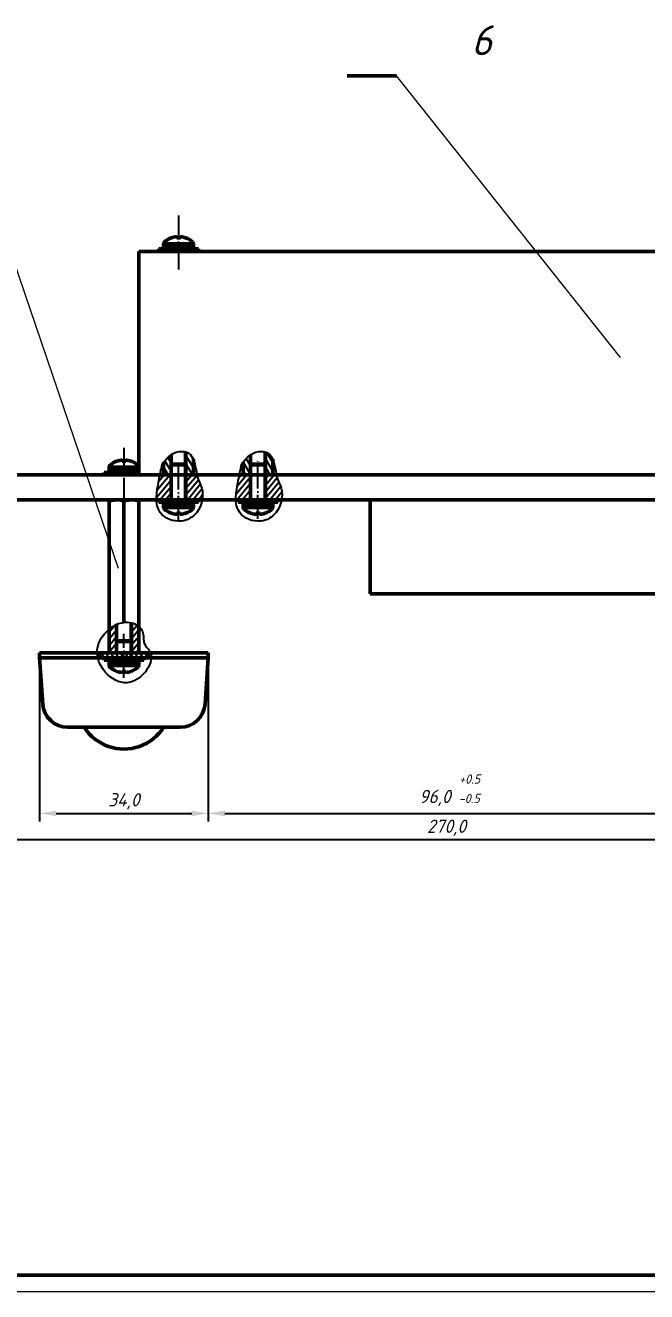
# Model space of a CAD drawing. Header units: inches. Extents: x -1846 to 3013, y 0 to 1997.
# Drawn here: x -1170.6 to -982.8, y 1.8 to 384.4 of the extents above; entities that cross this region are included whole.
import ezdxf

# ---------------------------------------------------------------- set-up
doc = ezdxf.new("R2010")
doc.units = ezdxf.units.IN
doc.linetypes.add('ACAD_ISO04W100', pattern=[30, 24, -3, 0, -3])
doc.layers.get('0').update_dxf_attribs({"color": 2, "lineweight": 0})
for name, color, linetype, lineweight in [('Basic', 7, 'Continuous', 50), ('Tam', 1, 'ACAD_ISO04W100', 25), ('Thin', 3, 'Continuous', 25)]:
    doc.layers.add(name, color=color, linetype=linetype, lineweight=lineweight)
doc.styles.add('Annotative', font='')
doc.styles.get("Standard").update_dxf_attribs({"font": '', "height": 4})
doc.styles.get('Annotative').set_extended_font_data('TCVN 7284', italic=True)
doc.styles.get('Standard').set_extended_font_data('TCVN 7284', italic=True)
doc.dimstyles.new('TCVN 7284', dxfattribs={"dimscale": 2, "dimtxt": 4, "dimasz": 2.5, "dimexe": 1.25, "dimexo": 0.625, "dimtad": 1, "dimtoh": 1, "dimdec": 0, "dimlfac": 0.66, "dimtxsty": 'Standard', "dimcen": 2.5, "dimclrd": 7, "dimclre": 7, "dimclrt": 7, "dimadec": 0, "dimazin": 0, "dimtfac": 1, "dimtdec": 0, "dimtofl": 0, "dimtmove": 0, "dimatfit": 3, "dimfxl": 1, "dimlwd": 25, "dimlwe": 25, "dimarcsym": 0})
pattern_1 = [(50, (1.6667, 5), (-0.9728764, 0.8163403), [])]
pattern_2 = [(120, (1.6667, 5), (-1.0998523, -0.635), [])]

# ---------------------------------------------------------------- blocks, each defined once
blk = doc.blocks.new('*D96')
at = {"layer": 'Defpoints', "color": 0, "ltscale": 0.3, "transparency": 16777216}
for p in [(-840.75, 241.06), (-1245.75, 203.56), (-1245.75, 138.27)]:
    blk.add_point(p, dxfattribs=at)
at = {"layer": 'Thin', "color": 7, "linetype": 'Continuous', "lineweight": 25, "ltscale": 0.3, "transparency": 16777216}
for p, q in [((-840.75, 239.81), (-840.75, 135.77)), ((-1245.75, 202.31), (-1245.75, 135.77)), ((-845.75, 138.27), (-1240.75, 138.27))]:
    blk.add_line(p, q, dxfattribs=at)
at = {"layer": 'Thin', "color": 7, "ltscale": 0.3, "transparency": 16777216}
for points in [[(-1240.75, 139.1), (-1240.75, 137.44), (-1245.75, 138.27)], [(-845.75, 139.1), (-845.75, 137.44), (-840.75, 138.27)]]:
    blk.add_solid(points, dxfattribs=at)
at = {"layer": 'Thin', "color": 7, "ltscale": 0.3, "transparency": 16777216, "insert": (-1043.25, 141.92), "char_height": 4, "attachment_point": 5}
blk.add_mtext('270,0', dxfattribs=at)
blk = doc.blocks.new('*D93')
at = {"layer": 'Defpoints', "color": 0, "ltscale": 0.3, "transparency": 16777216}
for p in [(-1166.25, 193.29), (-1115.25, 193.29), (-1115.25, 146.27)]:
    blk.add_point(p, dxfattribs=at)
at = {"layer": 'Thin', "color": 7, "linetype": 'Continuous', "lineweight": 25, "ltscale": 0.3, "transparency": 16777216}
for p, q in [((-1166.25, 192.04), (-1166.25, 143.77)), ((-1115.25, 192.04), (-1115.25, 143.77)), ((-1161.25, 146.27), (-1120.25, 146.27))]:
    blk.add_line(p, q, dxfattribs=at)
at = {"layer": 'Thin', "color": 7, "ltscale": 0.3, "transparency": 16777216}
for points in [[(-1161.25, 147.1), (-1161.25, 145.44), (-1166.25, 146.27)], [(-1120.25, 147.1), (-1120.25, 145.44), (-1115.25, 146.27)]]:
    blk.add_solid(points, dxfattribs=at)
at = {"layer": 'Thin', "color": 7, "ltscale": 0.3, "transparency": 16777216, "insert": (-1140.75, 149.92), "char_height": 4, "attachment_point": 5}
blk.add_mtext('34,0', dxfattribs=at)
blk = doc.blocks.new('*D94')
at = {"layer": 'Defpoints', "color": 0, "ltscale": 0.3, "transparency": 16777216}
for p in [(-969.46, 212.56), (-1115.25, 193.29), (-969.46, 146.27)]:
    blk.add_point(p, dxfattribs=at)
at = {"layer": 'Thin', "color": 7, "linetype": 'Continuous', "lineweight": 25, "ltscale": 0.3, "transparency": 16777216}
for p, q in [((-969.46, 211.31), (-969.46, 143.77)), ((-1115.25, 192.04), (-1115.25, 143.77)), ((-1110.25, 146.27), (-974.46, 146.27))]:
    blk.add_line(p, q, dxfattribs=at)
at = {"layer": 'Thin', "color": 7, "ltscale": 0.3, "transparency": 16777216}
for points in [[(-1110.25, 147.1), (-1110.25, 145.44), (-1115.25, 146.27)], [(-974.46, 147.1), (-974.46, 145.44), (-969.46, 146.27)]]:
    blk.add_solid(points, dxfattribs=at)
at = {"layer": 'Thin', "color": 7, "ltscale": 0.3, "transparency": 16777216, "insert": (-1042.35, 153.25), "char_height": 4, "attachment_point": 5}
blk.add_mtext('     {\\H0.7x;+0.5\\P}96,0 {\\H0.7x;-0.5}', dxfattribs=at)

msp = doc.modelspace()

# ---------------------------------------------------------------- hatches: boundary and pattern name
at = {"layer": 'Thin', "ltscale": 0.3}
h = msp.add_hatch(dxfattribs=at)
h.set_pattern_fill('ANSI31', color=256, scale=0.4, angle=75)
h.set_pattern_definition(pattern_2)
edge = h.paths.add_edge_path()
edge.add_spline(control_points=[(-1126.5, 254.65), (-1127.35, 254.04), (-1128.06, 253.22), (-1128.75, 252.36)], knot_values=[51.261888, 51.261888, 51.261888, 51.261888, 54.420323, 54.420323, 54.420323, 54.420323], degree=3, periodic=0)
edge.add_line((-1128.75, 252.36), (-1128.75, 248.56))
edge.add_line((-1128.75, 248.56), (-1126.5, 248.56))
edge.add_line((-1126.5, 248.56), (-1126.5, 254.65))
edge = h.paths.add_edge_path()
edge.add_spline(control_points=[(-1119.75, 253.25), (-1119.76, 253.29), (-1119.78, 253.33), (-1119.8, 253.38)], knot_values=[43.08885, 43.08885, 43.08885, 43.08885, 43.230797, 43.230797, 43.230797, 43.230797], degree=3, periodic=0)
edge.add_spline(control_points=[(-1119.8, 253.38), (-1119.85, 253.49), (-1119.9, 253.61), (-1119.96, 253.72)], knot_values=[43.230797, 43.230797, 43.230797, 43.230797, 43.621142, 43.621142, 43.621142, 43.621142], degree=3, periodic=0)
edge.add_spline(control_points=[(-1119.96, 253.72), (-1120, 253.81), (-1120.05, 253.9), (-1120.1, 253.98)], knot_values=[43.621142, 43.621142, 43.621142, 43.621142, 43.944085, 43.944085, 43.944085, 43.944085], degree=3, periodic=0)
edge.add_spline(control_points=[(-1120.1, 253.98), (-1120.15, 254.06), (-1120.2, 254.14), (-1120.25, 254.21)], knot_values=[43.944085, 43.944085, 43.944085, 43.944085, 44.238556, 44.238556, 44.238556, 44.238556], degree=3, periodic=0)
edge.add_spline(control_points=[(-1120.25, 254.21), (-1120.29, 254.27), (-1120.32, 254.32), (-1120.36, 254.37)], knot_values=[44.238556, 44.238556, 44.238556, 44.238556, 44.453025, 44.453025, 44.453025, 44.453025], degree=3, periodic=0)
edge.add_spline(control_points=[(-1120.36, 254.37), (-1120.4, 254.42), (-1120.43, 254.46), (-1120.47, 254.51)], knot_values=[44.453025, 44.453025, 44.453025, 44.453025, 44.650365, 44.650365, 44.650365, 44.650365], degree=3, periodic=0)
edge.add_spline(control_points=[(-1120.47, 254.51), (-1120.51, 254.56), (-1120.56, 254.61), (-1120.6, 254.65)], knot_values=[44.650365, 44.650365, 44.650365, 44.650365, 44.865447, 44.865447, 44.865447, 44.865447], degree=3, periodic=0)
edge.add_spline(control_points=[(-1120.6, 254.65), (-1120.64, 254.7), (-1120.68, 254.74), (-1120.73, 254.78)], knot_values=[44.865447, 44.865447, 44.865447, 44.865447, 45.062289, 45.062289, 45.062289, 45.062289], degree=3, periodic=0)
edge.add_spline(control_points=[(-1120.73, 254.78), (-1120.77, 254.82), (-1120.82, 254.86), (-1120.87, 254.9)], knot_values=[45.062289, 45.062289, 45.062289, 45.062289, 45.277881, 45.277881, 45.277881, 45.277881], degree=3, periodic=0)
edge.add_spline(control_points=[(-1120.87, 254.9), (-1120.91, 254.94), (-1120.96, 254.98), (-1121.01, 255.01)], knot_values=[45.277881, 45.277881, 45.277881, 45.277881, 45.4743, 45.4743, 45.4743, 45.4743], degree=3, periodic=0)
edge.add_spline(control_points=[(-1121.01, 255.01), (-1121.06, 255.05), (-1121.11, 255.09), (-1121.17, 255.12)], knot_values=[45.4743, 45.4743, 45.4743, 45.4743, 45.690323, 45.690323, 45.690323, 45.690323], degree=3, periodic=0)
edge.add_spline(control_points=[(-1121.17, 255.12), (-1121.22, 255.15), (-1121.27, 255.18), (-1121.32, 255.21)], knot_values=[45.690323, 45.690323, 45.690323, 45.690323, 45.886363, 45.886363, 45.886363, 45.886363], degree=3, periodic=0)
edge.add_spline(control_points=[(-1121.32, 255.21), (-1121.34, 255.22), (-1121.39, 255.25), (-1121.45, 255.28), (-1121.5, 255.3)], knot_values=[45.886363, 45.886363, 45.886363, 45.886363, 45.92988, 46.099942, 46.099942, 46.099942, 46.099942], degree=3, periodic=0)
edge.add_spline(control_points=[(-1121.5, 255.3), (-1121.56, 255.33), (-1121.62, 255.35), (-1121.67, 255.38)], knot_values=[46.099942, 46.099942, 46.099942, 46.099942, 46.298371, 46.298371, 46.298371, 46.298371], degree=3, periodic=0)
edge.add_spline(control_points=[(-1121.67, 255.38), (-1121.74, 255.4), (-1121.8, 255.42), (-1121.87, 255.45)], knot_values=[46.298371, 46.298371, 46.298371, 46.298371, 46.512031, 46.512031, 46.512031, 46.512031], degree=3, periodic=0)
edge.add_spline(control_points=[(-1121.87, 255.45), (-1121.91, 255.46), (-1121.95, 255.47), (-1122, 255.49)], knot_values=[46.512031, 46.512031, 46.512031, 46.512031, 46.650452, 46.650452, 46.650452, 46.650452], degree=3, periodic=0)
edge.add_line((-1122, 255.49), (-1122, 248.56))
edge.add_line((-1122, 248.56), (-1119.75, 248.56))
edge.add_line((-1119.75, 248.56), (-1119.75, 253.25))
h = msp.add_hatch(dxfattribs=at)
h.set_pattern_fill('ANSI31', color=256, scale=0.4, angle=75)
h.set_pattern_definition(pattern_2)
edge = h.paths.add_edge_path()
edge.add_spline(control_points=[(-1102.5, 254.65), (-1103.35, 254.04), (-1104.06, 253.22), (-1104.75, 252.36)], knot_values=[51.261888, 51.261888, 51.261888, 51.261888, 54.420323, 54.420323, 54.420323, 54.420323], degree=3, periodic=0)
edge.add_line((-1104.75, 252.36), (-1104.75, 248.56))
edge.add_line((-1104.75, 248.56), (-1102.5, 248.56))
edge.add_line((-1102.5, 248.56), (-1102.5, 254.65))
edge = h.paths.add_edge_path()
edge.add_spline(control_points=[(-1095.75, 253.25), (-1095.76, 253.29), (-1095.78, 253.33), (-1095.8, 253.38)], knot_values=[43.08885, 43.08885, 43.08885, 43.08885, 43.230797, 43.230797, 43.230797, 43.230797], degree=3, periodic=0)
edge.add_spline(control_points=[(-1095.8, 253.38), (-1095.85, 253.49), (-1095.9, 253.61), (-1095.96, 253.72)], knot_values=[43.230797, 43.230797, 43.230797, 43.230797, 43.621142, 43.621142, 43.621142, 43.621142], degree=3, periodic=0)
edge.add_spline(control_points=[(-1095.96, 253.72), (-1096, 253.81), (-1096.05, 253.9), (-1096.1, 253.98)], knot_values=[43.621142, 43.621142, 43.621142, 43.621142, 43.944085, 43.944085, 43.944085, 43.944085], degree=3, periodic=0)
edge.add_spline(control_points=[(-1096.1, 253.98), (-1096.15, 254.06), (-1096.2, 254.14), (-1096.25, 254.21)], knot_values=[43.944085, 43.944085, 43.944085, 43.944085, 44.238556, 44.238556, 44.238556, 44.238556], degree=3, periodic=0)
edge.add_spline(control_points=[(-1096.25, 254.21), (-1096.29, 254.27), (-1096.32, 254.32), (-1096.36, 254.37)], knot_values=[44.238556, 44.238556, 44.238556, 44.238556, 44.453025, 44.453025, 44.453025, 44.453025], degree=3, periodic=0)
edge.add_spline(control_points=[(-1096.36, 254.37), (-1096.4, 254.42), (-1096.43, 254.46), (-1096.47, 254.51)], knot_values=[44.453025, 44.453025, 44.453025, 44.453025, 44.650365, 44.650365, 44.650365, 44.650365], degree=3, periodic=0)
edge.add_spline(control_points=[(-1096.47, 254.51), (-1096.51, 254.56), (-1096.56, 254.61), (-1096.6, 254.65)], knot_values=[44.650365, 44.650365, 44.650365, 44.650365, 44.865447, 44.865447, 44.865447, 44.865447], degree=3, periodic=0)
edge.add_spline(control_points=[(-1096.6, 254.65), (-1096.64, 254.7), (-1096.68, 254.74), (-1096.73, 254.78)], knot_values=[44.865447, 44.865447, 44.865447, 44.865447, 45.062289, 45.062289, 45.062289, 45.062289], degree=3, periodic=0)
edge.add_spline(control_points=[(-1096.73, 254.78), (-1096.77, 254.82), (-1096.82, 254.86), (-1096.87, 254.9)], knot_values=[45.062289, 45.062289, 45.062289, 45.062289, 45.277881, 45.277881, 45.277881, 45.277881], degree=3, periodic=0)
edge.add_spline(control_points=[(-1096.87, 254.9), (-1096.91, 254.94), (-1096.96, 254.98), (-1097.01, 255.01)], knot_values=[45.277881, 45.277881, 45.277881, 45.277881, 45.4743, 45.4743, 45.4743, 45.4743], degree=3, periodic=0)
edge.add_spline(control_points=[(-1097.01, 255.01), (-1097.06, 255.05), (-1097.11, 255.09), (-1097.17, 255.12)], knot_values=[45.4743, 45.4743, 45.4743, 45.4743, 45.690323, 45.690323, 45.690323, 45.690323], degree=3, periodic=0)
edge.add_spline(control_points=[(-1097.17, 255.12), (-1097.22, 255.15), (-1097.27, 255.18), (-1097.32, 255.21)], knot_values=[45.690323, 45.690323, 45.690323, 45.690323, 45.886363, 45.886363, 45.886363, 45.886363], degree=3, periodic=0)
edge.add_spline(control_points=[(-1097.32, 255.21), (-1097.34, 255.22), (-1097.39, 255.25), (-1097.45, 255.28), (-1097.5, 255.3)], knot_values=[45.886363, 45.886363, 45.886363, 45.886363, 45.92988, 46.099942, 46.099942, 46.099942, 46.099942], degree=3, periodic=0)
edge.add_spline(control_points=[(-1097.5, 255.3), (-1097.56, 255.33), (-1097.62, 255.35), (-1097.67, 255.38)], knot_values=[46.099942, 46.099942, 46.099942, 46.099942, 46.298371, 46.298371, 46.298371, 46.298371], degree=3, periodic=0)
edge.add_spline(control_points=[(-1097.67, 255.38), (-1097.74, 255.4), (-1097.8, 255.42), (-1097.87, 255.45)], knot_values=[46.298371, 46.298371, 46.298371, 46.298371, 46.512031, 46.512031, 46.512031, 46.512031], degree=3, periodic=0)
edge.add_spline(control_points=[(-1097.87, 255.45), (-1097.91, 255.46), (-1097.95, 255.47), (-1098, 255.49)], knot_values=[46.512031, 46.512031, 46.512031, 46.512031, 46.650452, 46.650452, 46.650452, 46.650452], degree=3, periodic=0)
edge.add_line((-1098, 255.49), (-1098, 248.56))
edge.add_line((-1098, 248.56), (-1095.75, 248.56))
edge.add_line((-1095.75, 248.56), (-1095.75, 253.25))
h = msp.add_hatch(dxfattribs=at)
h.set_pattern_fill('ANSI31', color=256, scale=0.4, angle=5)
h.set_pattern_definition(pattern_1)
edge = h.paths.add_edge_path()
edge.add_line((-1126.5, 248.56), (-1129.85, 248.56))
edge.add_spline(control_points=[(-1129.85, 248.56), (-1129.96, 248), (-1130.45, 245.6), (-1130.99, 242.92), (-1130.94, 241.06)], knot_values=[3.376613, 3.376613, 3.376613, 3.376613, 5.100631, 10.519226, 10.519226, 10.519226, 10.519226], degree=3, periodic=0)
edge.add_line((-1130.94, 241.06), (-1126.5, 241.06))
edge.add_line((-1126.5, 241.06), (-1126.5, 248.56))
edge = h.paths.add_edge_path()
edge.add_spline(control_points=[(-1116.97, 242.89), (-1116.98, 243.05), (-1116.99, 243.21), (-1117.01, 243.37)], knot_values=[32.800414, 32.800414, 32.800414, 32.800414, 33.27529, 33.27529, 33.27529, 33.27529], degree=3, periodic=0)
edge.add_spline(control_points=[(-1117.01, 243.37), (-1117.03, 243.51), (-1117.05, 243.66), (-1117.07, 243.8)], knot_values=[33.27529, 33.27529, 33.27529, 33.27529, 33.706842, 33.706842, 33.706842, 33.706842], degree=3, periodic=0)
edge.add_spline(control_points=[(-1117.07, 243.8), (-1117.1, 243.95), (-1117.13, 244.11), (-1117.17, 244.26)], knot_values=[33.706842, 33.706842, 33.706842, 33.706842, 34.182025, 34.182025, 34.182025, 34.182025], degree=3, periodic=0)
edge.add_spline(control_points=[(-1117.17, 244.26), (-1117.19, 244.35), (-1117.24, 244.56), (-1117.31, 244.77), (-1117.35, 244.89)], knot_values=[34.182025, 34.182025, 34.182025, 34.182025, 34.456669, 34.841739, 34.841739, 34.841739, 34.841739], degree=3, periodic=0)
edge.add_spline(control_points=[(-1117.35, 244.89), (-1117.46, 245.21), (-1117.59, 245.52), (-1117.73, 245.83)], knot_values=[34.841739, 34.841739, 34.841739, 34.841739, 35.876286, 35.876286, 35.876286, 35.876286], degree=3, periodic=0)
edge.add_spline(control_points=[(-1117.73, 245.83), (-1117.89, 246.22), (-1118.06, 246.61), (-1118.21, 247.02)], knot_values=[35.876286, 35.876286, 35.876286, 35.876286, 37.143834, 37.143834, 37.143834, 37.143834], degree=3, periodic=0)
edge.add_spline(control_points=[(-1118.21, 247.02), (-1118.25, 247.11), (-1118.4, 247.53), (-1118.52, 247.97), (-1118.6, 248.33)], knot_values=[37.143834, 37.143834, 37.143834, 37.143834, 37.426077, 38.433115, 38.433115, 38.433115, 38.433115], degree=3, periodic=0)
edge.add_spline(control_points=[(-1118.6, 248.33), (-1118.62, 248.41), (-1118.64, 248.49), (-1118.66, 248.56)], knot_values=[38.433115, 38.433115, 38.433115, 38.433115, 38.649825, 38.649825, 38.649825, 38.649825], degree=3, periodic=0)
edge.add_line((-1118.66, 248.56), (-1122, 248.56))
edge.add_line((-1122, 248.56), (-1122, 241.06))
edge.add_line((-1122, 241.06), (-1117.08, 241.06))
edge.add_spline(control_points=[(-1117.08, 241.06), (-1117.05, 241.21), (-1117.03, 241.36), (-1117.02, 241.51)], knot_values=[31.033763, 31.033763, 31.033763, 31.033763, 31.462315, 31.462315, 31.462315, 31.462315], degree=3, periodic=0)
edge.add_spline(control_points=[(-1117.02, 241.51), (-1117, 241.66), (-1116.99, 241.8), (-1116.98, 241.95)], knot_values=[31.462315, 31.462315, 31.462315, 31.462315, 31.893632, 31.893632, 31.893632, 31.893632], degree=3, periodic=0)
edge.add_spline(control_points=[(-1116.98, 241.95), (-1116.97, 242.12), (-1116.96, 242.28), (-1116.96, 242.44)], knot_values=[31.893632, 31.893632, 31.893632, 31.893632, 32.368735, 32.368735, 32.368735, 32.368735], degree=3, periodic=0)
edge.add_spline(control_points=[(-1116.96, 242.44), (-1116.96, 242.59), (-1116.96, 242.74), (-1116.97, 242.89)], knot_values=[32.368735, 32.368735, 32.368735, 32.368735, 32.800414, 32.800414, 32.800414, 32.800414], degree=3, periodic=0)
h = msp.add_hatch(dxfattribs=at)
h.set_pattern_fill('ANSI31', color=256, scale=0.4, angle=5)
h.set_pattern_definition(pattern_1)
edge = h.paths.add_edge_path()
edge.add_line((-1102.5, 248.56), (-1105.85, 248.56))
edge.add_spline(control_points=[(-1105.85, 248.56), (-1105.96, 248), (-1106.45, 245.6), (-1106.99, 242.92), (-1106.94, 241.06)], knot_values=[3.376613, 3.376613, 3.376613, 3.376613, 5.100631, 10.519226, 10.519226, 10.519226, 10.519226], degree=3, periodic=0)
edge.add_line((-1106.94, 241.06), (-1102.5, 241.06))
edge.add_line((-1102.5, 241.06), (-1102.5, 248.56))
edge = h.paths.add_edge_path()
edge.add_spline(control_points=[(-1092.97, 242.89), (-1092.98, 243.05), (-1092.99, 243.21), (-1093.01, 243.37)], knot_values=[32.800414, 32.800414, 32.800414, 32.800414, 33.27529, 33.27529, 33.27529, 33.27529], degree=3, periodic=0)
edge.add_spline(control_points=[(-1093.01, 243.37), (-1093.03, 243.51), (-1093.05, 243.66), (-1093.07, 243.8)], knot_values=[33.27529, 33.27529, 33.27529, 33.27529, 33.706842, 33.706842, 33.706842, 33.706842], degree=3, periodic=0)
edge.add_spline(control_points=[(-1093.07, 243.8), (-1093.1, 243.95), (-1093.13, 244.11), (-1093.17, 244.26)], knot_values=[33.706842, 33.706842, 33.706842, 33.706842, 34.182025, 34.182025, 34.182025, 34.182025], degree=3, periodic=0)
edge.add_spline(control_points=[(-1093.17, 244.26), (-1093.19, 244.35), (-1093.24, 244.56), (-1093.31, 244.77), (-1093.35, 244.89)], knot_values=[34.182025, 34.182025, 34.182025, 34.182025, 34.456669, 34.841739, 34.841739, 34.841739, 34.841739], degree=3, periodic=0)
edge.add_spline(control_points=[(-1093.35, 244.89), (-1093.46, 245.21), (-1093.59, 245.52), (-1093.73, 245.83)], knot_values=[34.841739, 34.841739, 34.841739, 34.841739, 35.876286, 35.876286, 35.876286, 35.876286], degree=3, periodic=0)
edge.add_spline(control_points=[(-1093.73, 245.83), (-1093.89, 246.22), (-1094.06, 246.61), (-1094.21, 247.02)], knot_values=[35.876286, 35.876286, 35.876286, 35.876286, 37.143834, 37.143834, 37.143834, 37.143834], degree=3, periodic=0)
edge.add_spline(control_points=[(-1094.21, 247.02), (-1094.25, 247.11), (-1094.4, 247.53), (-1094.52, 247.97), (-1094.6, 248.33)], knot_values=[37.143834, 37.143834, 37.143834, 37.143834, 37.426077, 38.433115, 38.433115, 38.433115, 38.433115], degree=3, periodic=0)
edge.add_spline(control_points=[(-1094.6, 248.33), (-1094.62, 248.41), (-1094.64, 248.49), (-1094.66, 248.56)], knot_values=[38.433115, 38.433115, 38.433115, 38.433115, 38.649825, 38.649825, 38.649825, 38.649825], degree=3, periodic=0)
edge.add_line((-1094.66, 248.56), (-1098, 248.56))
edge.add_line((-1098, 248.56), (-1098, 241.06))
edge.add_line((-1098, 241.06), (-1093.08, 241.06))
edge.add_spline(control_points=[(-1093.08, 241.06), (-1093.05, 241.21), (-1093.03, 241.36), (-1093.02, 241.51)], knot_values=[31.033763, 31.033763, 31.033763, 31.033763, 31.462315, 31.462315, 31.462315, 31.462315], degree=3, periodic=0)
edge.add_spline(control_points=[(-1093.02, 241.51), (-1093, 241.66), (-1092.99, 241.8), (-1092.98, 241.95)], knot_values=[31.462315, 31.462315, 31.462315, 31.462315, 31.893632, 31.893632, 31.893632, 31.893632], degree=3, periodic=0)
edge.add_spline(control_points=[(-1092.98, 241.95), (-1092.97, 242.12), (-1092.96, 242.28), (-1092.96, 242.44)], knot_values=[31.893632, 31.893632, 31.893632, 31.893632, 32.368735, 32.368735, 32.368735, 32.368735], degree=3, periodic=0)
edge.add_spline(control_points=[(-1092.96, 242.44), (-1092.96, 242.59), (-1092.96, 242.74), (-1092.97, 242.89)], knot_values=[32.368735, 32.368735, 32.368735, 32.368735, 32.800414, 32.800414, 32.800414, 32.800414], degree=3, periodic=0)
h = msp.add_hatch(dxfattribs=at)
h.set_pattern_fill('ANSI31', color=256, scale=0.4, angle=5)
h.set_pattern_definition(pattern_1)
edge = h.paths.add_edge_path()
edge.add_spline(control_points=[(-1145.25, 195.19), (-1145.25, 195.15), (-1145.25, 194.91), (-1145.25, 194.84), (-1145.25, 194.79)], knot_values=[0, 0, 0, 0, 0.195092, 1, 1, 1, 1], degree=3, periodic=0)
edge.add_line((-1145.25, 194.79), (-1143, 194.79))
edge.add_line((-1143, 194.79), (-1143, 203.48))
edge.add_spline(control_points=[(-1143, 203.48), (-1143.76, 202.97), (-1144.53, 202.45), (-1145.25, 201.85)], knot_values=[0, 0, 0, 0, 2.784712, 2.784712, 2.784712, 2.784712], degree=3, periodic=0)
edge.add_line((-1145.25, 201.85), (-1145.25, 195.19))
edge = h.paths.add_edge_path(flags=17)
edge.add_spline(control_points=[(-1136.25, 202.76), (-1136.89, 203.3), (-1137.69, 203.7), (-1138.5, 203.89)], knot_values=[43.631797, 43.631797, 43.631797, 43.631797, 46.034733, 46.034733, 46.034733, 46.034733], degree=3, periodic=0)
edge.add_line((-1138.5, 203.89), (-1138.5, 194.79))
edge.add_line((-1138.5, 194.79), (-1136.25, 194.79))
edge.add_spline(control_points=[(-1136.25, 194.79), (-1136.25, 194.84), (-1136.25, 194.91), (-1136.25, 195.15), (-1136.25, 195.19)], knot_values=[0, 0, 0, 0, 0.804908, 1, 1, 1, 1], degree=3, periodic=0)
edge.add_line((-1136.25, 195.19), (-1136.25, 202.76))
at = {"layer": 'Thin'}
h = msp.add_hatch(dxfattribs=at)
h.set_pattern_fill('ANSI31', color=256, scale=0.4, angle=75)
h.set_pattern_definition(pattern_2)
h.paths.add_polyline_path([(-1140.75, 194.79), (-1148.09, 194.79), (-1148.09, 193.29), (-1140.75, 193.29)])
h.paths.add_polyline_path([(-1133.41, 194.79), (-1140.75, 194.79), (-1140.75, 193.29), (-1133.41, 193.29)])

# ---------------------------------------------------------------- linework, layer by layer
for p, q in [((-1142.43, 220.31), (-1193.13, 369.11)), ((-990.72, 284.01), (-1058.33, 369.11)), ((-1375.67, 1.76), (-186.67, 1.76))]:
    msp.add_line(p, q)
at = {"layer": 'Basic'}
for p, q in [((-1058.33, 369.11), (-1073.33, 369.11)), ((-1128.75, 318.4), (-1128.75, 317.49)), ((-1128.75, 318.4), (-1119.75, 318.4)), ((-1126.4, 320.19), (-1126.32, 320.19)), ((-1124.84, 320.44), (-1124.81, 320.19)), ((-1124.81, 320.19), (-1123.68, 320.19)), ((-1123.68, 320.19), (-1123.66, 320.44)), ((-1122.17, 320.19), (-1122.1, 320.19)), ((-1119.75, 317.49), (-1119.75, 318.4)), ((-1136.25, 316.06), (-846.75, 316.06)), ((-1136.25, 308.56), (-1136.25, 316.06)), ((-1130.25, 316.81), (-1130.25, 316.06)), ((-1130.25, 316.81), (-1118.25, 316.81)), ((-1128.75, 317.49), (-1119.75, 317.49)), ((-1118.25, 316.06), (-1118.25, 316.81)), ((-1136.25, 248.56), (-1136.25, 308.56)), ((-1142.9, 252.69), (-1142.82, 252.69)), ((-1141.34, 252.94), (-1141.31, 252.69)), ((-1141.31, 252.69), (-1140.18, 252.69)), ((-1140.18, 252.69), (-1140.16, 252.94)), ((-1138.67, 252.69), (-1138.6, 252.69)), ((-1126.5, 241.06), (-1126.5, 254.65)), ((-1122, 255.49), (-1122, 241.06)), ((-1119.75, 248.56), (-1119.75, 253.25)), ((-1102.5, 241.06), (-1102.5, 254.65)), ((-1098, 255.49), (-1098, 241.06)), ((-1095.75, 248.56), (-1095.75, 253.25)), ((-1146.75, 249.31), (-1146.75, 248.56)), ((-1146.75, 249.31), (-1136.25, 249.31)), ((-1145.25, 250.9), (-1145.25, 249.99)), ((-1145.25, 250.9), (-1136.25, 250.9)), ((-1145.25, 249.99), (-1136.25, 249.99)), ((-1128.75, 248.56), (-1128.75, 252.36)), ((-1126.5, 251.56), (-1126.2, 251.76)), ((-1126.5, 251.56), (-1122, 251.56)), ((-1122.3, 251.76), (-1126.2, 251.76)), ((-1122, 251.56), (-1122.3, 251.76)), ((-1104.75, 248.56), (-1104.75, 252.36)), ((-1102.5, 251.56), (-1102.2, 251.76)), ((-1102.5, 251.56), (-1098, 251.56)), ((-1098.3, 251.76), (-1102.2, 251.76)), ((-1098, 251.56), (-1098.3, 251.76)), ((-1213.23, 248.56), (-1145.2, 248.56)), ((-1145.2, 248.56), (-1136.25, 248.56)), ((-1136.25, 248.56), (-956.61, 248.56)), ((-956.61, 248.56), (-1132.72, 248.56)), ((-1124.25, 248.56), (-1116.75, 248.56)), ((-1213.23, 241.06), (-1145.2, 241.06)), ((-1145.25, 240.66), (-1143, 241.06)), ((-1132.72, 241.06), (-1145.2, 241.06)), ((-1140.75, 240.66), (-1138.5, 241.06)), ((-962.25, 241.06), (-1132.72, 241.06)), ((-1116.91, 241.06), (-1131.59, 241.06)), ((-1130.25, 241.06), (-1130.25, 240.31)), ((-1116.75, 241.06), (-1124.25, 241.06)), ((-1118.25, 240.31), (-1118.25, 241.06)), ((-1092.91, 241.06), (-1107.59, 241.06)), ((-1106.25, 241.06), (-1106.25, 240.31)), ((-1092.75, 241.06), (-1100.25, 241.06)), ((-1094.25, 240.31), (-1094.25, 241.06)), ((-1066.29, 241.06), (-1066.29, 212.56)), ((-1145.25, 195.19), (-1145.25, 240.66)), ((-1140.75, 203.93), (-1140.75, 240.66)), ((-1136.25, 195.19), (-1136.25, 240.66)), ((-1118.25, 240.31), (-1130.25, 240.31)), ((-1128.75, 239.64), (-1128.75, 238.73)), ((-1119.75, 239.64), (-1128.75, 239.64)), ((-1119.75, 238.73), (-1128.75, 238.73)), ((-1119.75, 238.73), (-1119.75, 239.64)), ((-1094.25, 240.31), (-1106.25, 240.31)), ((-1104.75, 239.64), (-1104.75, 238.73)), ((-1095.75, 239.64), (-1104.75, 239.64)), ((-1095.75, 238.73), (-1104.75, 238.73)), ((-1095.75, 238.73), (-1095.75, 239.64)), ((-1126.32, 236.94), (-1126.4, 236.94)), ((-1124.81, 236.94), (-1124.84, 236.69)), ((-1123.68, 236.94), (-1124.81, 236.94)), ((-1123.66, 236.69), (-1123.68, 236.94)), ((-1122.1, 236.94), (-1122.17, 236.94)), ((-1102.32, 236.94), (-1102.4, 236.94)), ((-1100.81, 236.94), (-1100.84, 236.69)), ((-1099.68, 236.94), (-1100.81, 236.94)), ((-1099.66, 236.69), (-1099.68, 236.94)), ((-1098.1, 236.94), (-1098.17, 236.94)), ((-1066.29, 212.56), (-969.46, 212.56)), ((-1143, 194.79), (-1143, 203.48)), ((-1138.5, 203.89), (-1138.5, 194.79)), ((-1143, 198.22), (-1142.7, 198.42)), ((-1143, 198.22), (-1138.5, 198.22)), ((-1138.8, 198.42), (-1142.7, 198.42)), ((-1138.5, 198.22), (-1138.8, 198.42)), ((-1166.25, 194.79), (-1166.25, 193.29)), ((-1166.25, 194.79), (-1161.54, 194.79)), ((-1166.25, 193.29), (-1165.27, 179.27)), ((-1166.25, 193.29), (-1161.54, 193.29)), ((-1148.09, 194.79), (-1161.54, 194.79)), ((-1148.09, 193.29), (-1161.54, 193.29)), ((-1148.09, 193.29), (-1148.09, 194.79)), ((-1133.41, 194.79), (-1148.09, 194.79)), ((-1133.41, 193.29), (-1148.09, 193.29)), ((-1146.75, 193.29), (-1146.75, 192.54)), ((-1134.75, 192.54), (-1146.75, 192.54)), ((-1145.25, 191.86), (-1145.25, 190.95)), ((-1136.25, 191.86), (-1145.25, 191.86)), ((-1138.62, 194.81), (-1138.5, 194.79)), ((-1136.25, 190.95), (-1136.25, 191.86)), ((-1134.75, 192.54), (-1134.75, 193.29)), ((-1133.41, 193.29), (-1133.41, 194.79)), ((-1133.41, 194.79), (-1119.96, 194.79)), ((-1133.41, 193.29), (-1119.96, 193.29)), ((-1119.96, 194.79), (-1115.25, 194.79)), ((-1119.96, 193.29), (-1115.25, 193.29)), ((-1116.23, 179.27), (-1115.25, 193.29)), ((-1115.25, 193.29), (-1115.25, 194.79)), ((-1136.25, 190.95), (-1145.25, 190.95)), ((-1142.82, 189.17), (-1142.9, 189.17)), ((-1141.31, 189.17), (-1141.34, 188.92)), ((-1140.18, 189.17), (-1141.31, 189.17)), ((-1140.16, 188.92), (-1140.18, 189.17)), ((-1138.6, 189.17), (-1138.67, 189.17)), ((-1123.71, 172.29), (-1157.78, 172.29)), ((-191.67, 6.76), (-1350.67, 6.76))]:
    msp.add_line(p, q, dxfattribs=at)
for centre, radius, start, end in [((-1128.07, 318.4), 0.675, 132.4927, 180), ((-1124.25, 314.23), 6.34, 109.825, 132.4927), ((-1124.25, 314.18), 6.36, 100.1662, 109.027), ((-1124.62, 315.11), 5.37, 93.964, 97.9842), ((-1125.17, 319.42), 1.07, 71.7311, 80.5485), ((-1123.32, 319.42), 1.07, 99.4515, 108.2689), ((-1123.87, 315.11), 5.37, 82.0158, 86.036), ((-1124.25, 314.18), 6.36, 70.973, 79.8338), ((-1124.25, 314.23), 6.34, 47.5073, 70.175), ((-1120.42, 318.4), 0.675, 0, 47.5073), ((-1128.07, 317.49), 0.675, 180, 270), ((-1120.42, 317.49), 0.675, 270, 0), ((-1140.75, 246.73), 6.34, 109.825, 132.4927), ((-1140.75, 246.68), 6.36, 100.1662, 109.027), ((-1141.12, 247.61), 5.37, 93.964, 97.9842), ((-1141.67, 251.92), 1.07, 71.7311, 80.5485), ((-1139.82, 251.92), 1.07, 99.4515, 108.2689), ((-1140.37, 247.61), 5.37, 82.0158, 86.036), ((-1140.75, 246.68), 6.36, 70.973, 79.8338), ((-1140.75, 246.73), 6.34, 47.5073, 70.175), ((-1144.57, 250.9), 0.675, 132.4927, 180), ((-1144.57, 249.99), 0.675, 180, 270), ((-1136.92, 249.99), 0.675, 270, 0), ((-1136.92, 250.9), 0.675, 0, 47.5073), ((-1128.07, 239.64), 0.675, 90, 180), ((-1128.07, 238.73), 0.675, 180, 227.5073), ((-1124.25, 242.9), 6.34, 227.5073, 250.175), ((-1124.25, 242.9), 6.34, 289.825, 312.4927), ((-1120.42, 239.64), 0.675, 0, 90), ((-1120.42, 238.73), 0.675, 312.4927, 0), ((-1104.07, 239.64), 0.675, 90, 180), ((-1104.07, 238.73), 0.675, 180, 227.5073), ((-1100.25, 242.9), 6.34, 227.5073, 250.175), ((-1100.25, 242.9), 6.34, 289.825, 312.4927), ((-1096.42, 239.64), 0.675, 0, 90), ((-1096.42, 238.73), 0.675, 312.4927, 0), ((-1124.25, 242.95), 6.36, 250.973, 259.8338), ((-1124.62, 242.01), 5.37, 262.0158, 266.036), ((-1125.17, 237.7), 1.07, 279.4515, 288.2689), ((-1123.32, 237.7), 1.07, 251.7311, 260.5485), ((-1123.87, 242.01), 5.37, 273.964, 277.9842), ((-1124.25, 242.95), 6.36, 280.1662, 289.027), ((-1100.25, 242.95), 6.36, 250.973, 259.8338), ((-1100.62, 242.01), 5.37, 262.0158, 266.036), ((-1101.17, 237.7), 1.07, 279.4515, 288.2689), ((-1099.32, 237.7), 1.07, 251.7311, 260.5485), ((-1099.87, 242.01), 5.37, 273.964, 277.9842), ((-1100.25, 242.95), 6.36, 280.1662, 289.027), ((-1144.57, 191.86), 0.675, 90, 180), ((-1136.92, 191.86), 0.675, 0, 90), ((-1144.57, 190.95), 0.675, 180, 227.5073), ((-1140.75, 195.13), 6.34, 227.5073, 250.175), ((-1140.75, 195.17), 6.36, 250.973, 259.8338), ((-1141.12, 194.24), 5.37, 262.0158, 266.036), ((-1141.67, 189.93), 1.07, 279.4515, 288.2689), ((-1139.82, 189.93), 1.07, 251.7311, 260.5485), ((-1140.37, 194.24), 5.37, 273.964, 277.9842), ((-1140.75, 195.17), 6.36, 280.1662, 289.027), ((-1140.75, 195.13), 6.34, 289.825, 312.4927), ((-1136.92, 190.95), 0.675, 312.4927, 0), ((-1157.78, 179.79), 7.5, 184, 270), ((-1123.71, 179.79), 7.5, 270, 356), ((-1140.75, 179.97), 14.25, 212.6369, 289.3348), ((-1140.75, 179.97), 14.25, 289.3348, 327.3631)]:
    msp.add_arc(centre, radius, start, end, dxfattribs=at)
for points, knots in [([(-1145.25, 241.06), (-1145.25, 241.01), (-1145.25, 240.95), (-1145.25, 240.71), (-1145.25, 240.66)], [0, 0, 0, 0, 0.8049075, 1, 1, 1, 1]), ([(-1143, 241.06), (-1142.94, 241.06), (-1142.18, 241.06), (-1141.44, 240.85), (-1140.75, 240.66)], [0, 0, 0, 0, 0.0701596, 1, 1, 1, 1]), ([(-1138.5, 241.06), (-1138.44, 241.06), (-1137.68, 241.06), (-1136.94, 240.85), (-1136.25, 240.66)], [0, 0, 0, 0, 0.07016, 1, 1, 1, 1]), ([(-1136.25, 240.66), (-1136.25, 240.71), (-1136.25, 240.95), (-1136.25, 241.01), (-1136.25, 241.06)], [0, 0, 0, 0, 0.195092, 1, 1, 1, 1]), ([(-1145.25, 194.79), (-1145.25, 194.84), (-1145.25, 194.91), (-1145.25, 195.15), (-1145.25, 195.19)], [0, 0, 0, 0, 0.8049075, 1, 1, 1, 1]), ([(-1136.25, 195.19), (-1136.25, 195.15), (-1136.25, 194.91), (-1136.25, 194.84), (-1136.25, 194.79)], [0, 0, 0, 0, 0.195092, 1, 1, 1, 1])]:
    msp.add_open_spline(points, degree=3, knots=knots, dxfattribs=at)
msp.add_open_spline([(-1143, 194.79), (-1142.96, 194.79), (-1142.92, 194.79), (-1142.88, 194.79)], degree=3, dxfattribs=at)
at = {"layer": 'Tam', "ltscale": 0.3}
for p, q in [((-1124.25, 326.95), (-1124.25, 309.86)), ((-1140.75, 256.77), (-1140.75, 225.97)), ((-1124.25, 235), (-1124.25, 253.02)), ((-1100.25, 235.29), (-1100.25, 253.32)), ((-1140.75, 187.22), (-1140.75, 200.55))]:
    msp.add_line(p, q, dxfattribs=at)
at = {"layer": 'Thin'}
for p, q in [((-1126.2, 241.06), (-1126.2, 254.85)), ((-1122.3, 241.06), (-1122.3, 255.56)), ((-1102.2, 241.06), (-1102.2, 254.85)), ((-1098.3, 241.06), (-1098.3, 255.56)), ((-1142.7, 194.79), (-1142.7, 203.56)), ((-1138.8, 193.29), (-1138.8, 203.95))]:
    msp.add_line(p, q, dxfattribs=at)
for points in [[(-1129.18, 251.82), (-1130.2, 246.82), (-1129.77, 237.16), (-1123.35, 234.58), (-1118.77, 237.19), (-1117.24, 244.52), (-1118.31, 247.29), (-1121.36, 255.23), (-1124.98, 255.41), (-1129.18, 251.82)], [(-1105.18, 251.82), (-1106.2, 246.82), (-1105.77, 237.16), (-1099.35, 234.58), (-1094.77, 237.19), (-1093.24, 244.52), (-1094.31, 247.29), (-1097.36, 255.23), (-1100.98, 255.41), (-1105.18, 251.82)], [(-1143, 203.48), (-1145.86, 201.31), (-1148.86, 194.79), (-1138.92, 185.87), (-1132.98, 195.29), (-1134.55, 197.55), (-1135.12, 201.19), (-1138.5, 203.89), (-1143, 203.48)]]:
    msp.add_spline(points, degree=3, dxfattribs=at)

# ---------------------------------------------------------------- texts
at = {"layer": 'Basic', "insert": (-1073.91, 384.38), "char_height": 9, "width": 82.5, "attachment_point": 1, "style": 'Annotative'}
msp.add_mtext('\\pxqc;6{\\fTCVN 7284|b0|i0|c0|p34;\\P}', dxfattribs=at)

# ---------------------------------------------------------------- dimensions: what is measured, and where the dimension line sits
at = {"layer": 'Thin', "ltscale": 0.3}
for base, p1, p2, text, picture, middle in [((-1245.75, 138.27), (-840.75, 241.06), (-1245.75, 203.56), '270,0', '*D96', (-1043.25, 138.27)), ((-969.46, 146.27), (-1115.25, 193.29), (-969.46, 212.56), '     {\\H0.7x;+0.5\\P}96,0 {\\H0.7x;-0.5}', '*D94', (-1042.35, 146.27)), ((-1115.25, 146.27), (-1166.25, 193.29), (-1115.25, 193.29), '34,0', '*D93', (-1140.75, 146.27))]:
    dim = msp.add_linear_dim(base=base, p1=p1, p2=p2, text=text, dimstyle='TCVN 7284', dxfattribs=at)
    dim.commit()
    dim.dimension.update_dxf_attribs({"geometry": picture, "text_midpoint": middle, "dimtype": 160})

doc.saveas('drawing.dxf')
